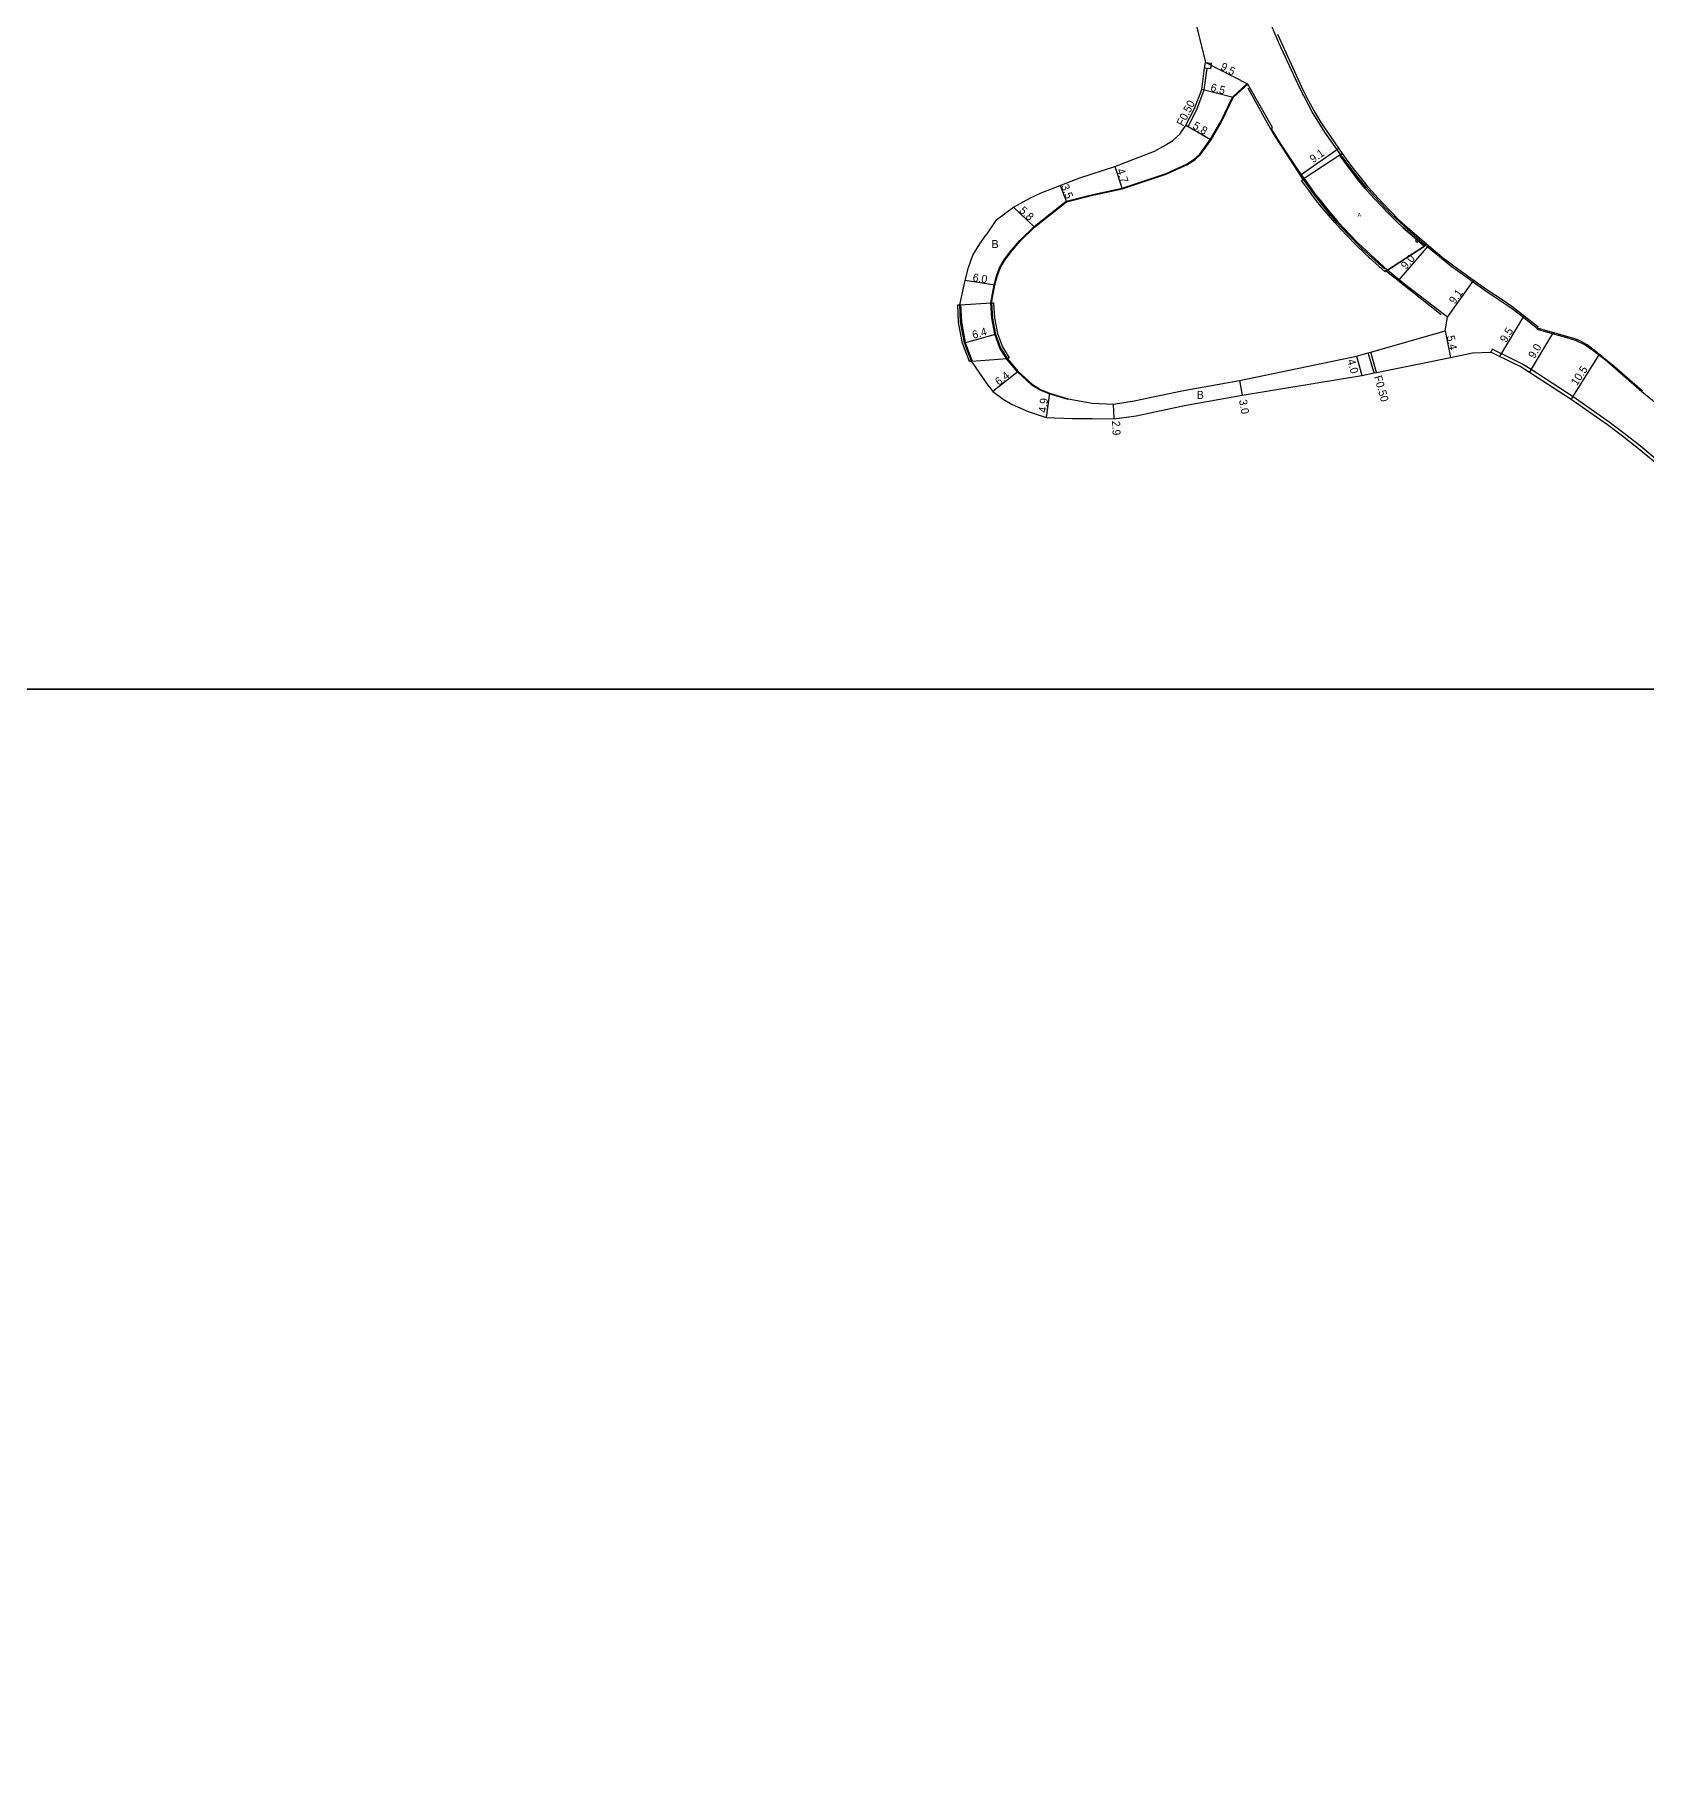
# Model space of a CAD drawing. Header units: metres. Extents: x -24000 to -20800, y -105000 to -102000.
# Drawn here: x -23639.2 to -23317.1, y -104017.7 to -103669.1 of the extents above; entities that cross this region are included whole.
import ezdxf

# ---------------------------------------------------------------- set-up
doc = ezdxf.new("R2010")
doc.units = ezdxf.units.M
doc.header["$LTSCALE"] = 2.5
for name, color, linetype in [('側溝・桝', 7, 'Continuous'), ('図郭', 7, 'Continuous'), ('幅員', 7, 'Continuous'), ('歩道・分離帯・安全施設', 7, 'Continuous'), ('舗装', 7, 'Continuous'), ('道路', 7, 'Continuous')]:
    doc.layers.add(name, color=color, linetype=linetype)
doc.styles.get("Standard").update_dxf_attribs({"font": ''})
doc.styles.add('YOKO_DECO', font='')
doc.styles.get('Standard').set_extended_font_data('@MS PGothic')
doc.styles.get('YOKO_DECO').set_extended_font_data('MS PGothic')

msp = doc.modelspace()

# ---------------------------------------------------------------- linework, layer by layer
at = {"layer": '側溝・桝'}
for points in [[(-23408.64, -103687.44), (-23406.91, -103684.04), (-23405.43, -103680.16), (-23404.85, -103675.86)], [(-23408.64, -103687.44), (-23409.08, -103687.18)], [(-23281.17, -103800), (-23281.78, -103798.99), (-23294.77, -103777.89), (-23297.56, -103773.83), (-23300.27, -103770.22), (-23302.15, -103767.76), (-23304.47, -103765.08), (-23308.02, -103761.19), (-23310.63, -103758.31), (-23312.68, -103756.28), (-23315.21, -103753.94), (-23318.24, -103751.4), (-23321.45, -103748.86), (-23324.45, -103746.59), (-23331.7, -103741.54), (-23340.05, -103736.09), (-23341.93, -103734.9), (-23343.52, -103734.15), (-23347.9, -103732), (-23348.16, -103732.58)], [(-23371.49, -103736.74), (-23372.63, -103732.71)], [(-23371, -103736.64), (-23372.15, -103732.57)]]:
    msp.add_lwpolyline(points, dxfattribs=at)
for points in [[(-23405.19, -103674.66), (-23404.05, -103674.81), (-23404.21, -103675.95), (-23404.85, -103675.86), (-23405.35, -103675.8)], [(-23362.96, -103710.06), (-23363.22, -103710.36), (-23362.86, -103710.67), (-23362.6, -103710.37)]]:
    msp.add_lwpolyline(points, close=True, dxfattribs=at)
at = {"layer": '図郭'}
for points in [[(-24000, -103200), (-23200, -103200), (-23200, -103800), (-24000, -103800)], [(-24000, -103800), (-23200, -103800), (-23200, -104400), (-24000, -104400)]]:
    msp.add_lwpolyline(points, close=True, dxfattribs=at)
at = {"layer": '幅員'}
for points in [[(-23396.74, -103678.99), (-23405.19, -103674.66)], [(-23399.62, -103681.68), (-23405.91, -103680.04)], [(-23409.08, -103687.18), (-23404.07, -103690.11)], [(-23386.03, -103697.05), (-23378.55, -103691.83)], [(-23423.28, -103695.48), (-23421.83, -103699.95)], [(-23434.23, -103699.27), (-23432.98, -103702.53)], [(-23443.55, -103703.63), (-23439.33, -103707.61)], [(-23366.48, -103718.1), (-23360.58, -103711.3)], [(-23447.27, -103719.18), (-23453.2, -103718.28)], [(-23356.83, -103725.6), (-23351.56, -103718.21)], [(-23357.29, -103728.35), (-23356.22, -103733.64)], [(-23346.36, -103733.46), (-23341.44, -103725.34)], [(-23453.34, -103730.71), (-23447.16, -103728.98)], [(-23340.39, -103736.63), (-23335.72, -103728.89)], [(-23374.97, -103733.37), (-23373.93, -103737.23)], [(-23332.06, -103742.07), (-23326.47, -103733.16)], [(-23442.65, -103736.45), (-23447.67, -103740.43)], [(-23398.39, -103738.23), (-23397.86, -103741.19)], [(-23436.39, -103740.77), (-23437, -103745.63)], [(-23423.45, -103745.9), (-23423.56, -103743)]]:
    msp.add_lwpolyline(points, dxfattribs=at)
at = {"layer": '歩道・分離帯・安全施設'}
for points in [[(-23377.96, -103693.36), (-23381.29, -103688.58), (-23383.83, -103684.53), (-23386.34, -103679.8), (-23390.49, -103670.77), (-23393.28, -103664.25)], [(-23448.08, -103722.72), (-23447.41, -103719.15), (-23446.97, -103717.4), (-23446.35, -103715.72), (-23445.41, -103714.11), (-23444.31, -103712.61), (-23444.28, -103712.57), (-23442.32, -103710.27), (-23442.26, -103710.21), (-23439.43, -103707.5), (-23433.04, -103702.39), (-23427.71, -103701.07), (-23421.87, -103699.81), (-23413.07, -103696.86), (-23408.97, -103695.02), (-23407.43, -103693.99), (-23406.29, -103692.99), (-23404.19, -103690.03), (-23402.14, -103686.45), (-23399.75, -103681.58), (-23396.84, -103678.88)], [(-23396.71, -103679.75), (-23393.44, -103685.7), (-23392.21, -103687.93), (-23391.26, -103689.52), (-23385.76, -103697.92), (-23385.64, -103698.13)], [(-23361.25, -103711.16), (-23364.69, -103708.15), (-23368.04, -103705.03), (-23371.28, -103701.62), (-23373.09, -103699.57), (-23375.64, -103696.42), (-23377.85, -103693.46)], [(-23369.37, -103715.96), (-23373.84, -103711.93), (-23376.74, -103709), (-23378.88, -103706.75), (-23380.74, -103704.52), (-23383.19, -103701.4), (-23385.6, -103698.08)], [(-23338.86, -103727.86), (-23342.14, -103725.23), (-23343.9, -103723.93), (-23348.86, -103720.62), (-23356.16, -103715.4), (-23361.03, -103711.38)], [(-23369.36, -103716.12), (-23358.06, -103725.06)], [(-23454.17, -103723.09), (-23453.98, -103726.57), (-23453.2, -103730.67), (-23451.81, -103734.4)], [(-23444.92, -103733.99), (-23446.27, -103731.78), (-23447.3, -103729.02), (-23447.91, -103725.82), (-23448.08, -103722.75)], [(-23317.81, -103740.39), (-23323.41, -103735.5), (-23327.45, -103732.19), (-23328.91, -103731.14), (-23330.31, -103730.34), (-23331.54, -103729.86), (-23338.63, -103727.85)], [(-23432.66, -103742.07), (-23436.45, -103740.91), (-23438.2, -103740.18), (-23439.88, -103739.17), (-23442.76, -103736.56), (-23444.91, -103734.01)]]:
    msp.add_lwpolyline(points, dxfattribs=at)
at = {"layer": '舗装'}
for points in [[(-23378.34, -103693.22), (-23385.47, -103697.88)], [(-23361.4, -103711.4), (-23368.8, -103716.17)]]:
    msp.add_lwpolyline(points, dxfattribs=at)
at = {"layer": '道路'}
for points in [[(-23407.88, -103663.64), (-23405.19, -103674.66)], [(-23390.78, -103668.99), (-23385.75, -103680.14), (-23384.6, -103682.33), (-23383.22, -103684.86), (-23382.15, -103686.69), (-23377.83, -103692.87), (-23378.34, -103693.22), (-23377.22, -103694.82), (-23376.14, -103696.21), (-23374.77, -103698), (-23373.23, -103699.84), (-23372.23, -103700.97), (-23371.23, -103702.09), (-23370.1, -103703.29), (-23368.54, -103704.91), (-23366.93, -103706.55), (-23365.73, -103707.69), (-23361.4, -103711.4), (-23361, -103710.93)], [(-23446.89, -103706.09), (-23443.55, -103703.63), (-23440.28, -103701.79), (-23438.05, -103700.73), (-23434.23, -103699.27), (-23430.27, -103697.75), (-23423.28, -103695.48), (-23415.36, -103692.42), (-23413.09, -103691.17), (-23411.74, -103690.25), (-23410.34, -103689), (-23410.02, -103688.63), (-23409.26, -103687.5), (-23409.08, -103687.18), (-23407.37, -103683.84), (-23405.91, -103680.04), (-23405.35, -103675.8), (-23405.19, -103674.66)], [(-23447.93, -103722.74), (-23447.27, -103719.18), (-23446.82, -103717.45), (-23446.21, -103715.78), (-23445.28, -103714.2), (-23444.19, -103712.7), (-23444.16, -103712.66), (-23442.2, -103710.37), (-23442.15, -103710.32), (-23439.33, -103707.61), (-23432.98, -103702.53), (-23427.67, -103701.21), (-23421.83, -103699.95), (-23413.02, -103697), (-23408.9, -103695.16), (-23407.34, -103694.11), (-23406.18, -103693.09), (-23404.07, -103690.11), (-23402.01, -103686.52), (-23399.62, -103681.68), (-23396.74, -103678.99)], [(-23356.83, -103725.6), (-23365.38, -103718.97), (-23367.16, -103717.57), (-23368.8, -103716.17), (-23372.97, -103712.35), (-23374.72, -103710.7), (-23376.38, -103709.02), (-23377.74, -103707.57), (-23378.94, -103706.26), (-23380.02, -103704.99), (-23380.98, -103703.83), (-23382.27, -103702.22), (-23383.09, -103701.22), (-23383.91, -103700.08), (-23385.47, -103697.88), (-23386.99, -103695.66), (-23389.9, -103691.24), (-23392.08, -103687.87), (-23391.76, -103687.66), (-23396.74, -103678.99)], [(-23451.66, -103713.21), (-23450.3, -103710.9), (-23449.01, -103709.13), (-23448.85, -103708.91), (-23446.89, -103706.09)], [(-23361, -103710.93), (-23357.89, -103713.63), (-23355.27, -103715.53), (-23352.59, -103717.48), (-23348.93, -103720.09), (-23345.66, -103722.21), (-23343.91, -103723.38), (-23338.71, -103727.49), (-23338.96, -103727.97), (-23332.52, -103729.79), (-23331.05, -103730.27), (-23329.28, -103731.15), (-23327.72, -103732.17), (-23325.3, -103734.09), (-23317.95, -103740.47), (-23315.83, -103742.22), (-23312.36, -103745.2), (-23312.14, -103745.39)], [(-23454.32, -103723.1), (-23453.2, -103718.28), (-23452.56, -103715.66), (-23451.66, -103713.21)], [(-23451.95, -103734.45), (-23453.34, -103730.71), (-23454.13, -103726.59), (-23454.32, -103723.1)], [(-23444.79, -103733.91), (-23446.14, -103731.71), (-23447.16, -103728.98), (-23447.76, -103725.8), (-23447.93, -103722.74)], [(-23432.62, -103741.93), (-23427.84, -103742.76), (-23423.56, -103743), (-23419.42, -103742.32), (-23409.91, -103740.3), (-23398.39, -103738.23), (-23374.97, -103733.37), (-23372.63, -103732.71), (-23372.15, -103732.57), (-23357.29, -103728.35), (-23356.83, -103725.6)], [(-23451.95, -103734.45), (-23448.86, -103738.91), (-23447.67, -103740.43), (-23445.63, -103742.02), (-23443.82, -103743.08), (-23440.63, -103744.44), (-23437, -103745.63), (-23431.74, -103745.84), (-23427.81, -103745.89)], [(-23444.79, -103733.91), (-23442.65, -103736.45), (-23439.79, -103739.05), (-23438.13, -103740.04), (-23436.39, -103740.77), (-23432.62, -103741.93)], [(-23427.81, -103745.89), (-23423.45, -103745.9), (-23419.05, -103745.3), (-23409.35, -103743.25), (-23397.86, -103741.19), (-23373.93, -103737.23), (-23371.49, -103736.74), (-23371, -103736.64), (-23356.22, -103733.64), (-23351.77, -103732.72), (-23348.16, -103732.58)], [(-23281.91, -103800), (-23282.32, -103799.33), (-23295.3, -103778.23), (-23298.08, -103774.2), (-23300.78, -103770.6), (-23302.64, -103768.16), (-23304.94, -103765.5), (-23308.49, -103761.62), (-23311.09, -103758.75), (-23313.12, -103756.74), (-23315.63, -103754.41), (-23318.64, -103751.9), (-23321.84, -103749.36), (-23324.83, -103747.1), (-23332.06, -103742.07), (-23340.39, -103736.63), (-23342.24, -103735.46), (-23343.79, -103734.72), (-23348.16, -103732.58)]]:
    msp.add_lwpolyline(points, dxfattribs=at)
for points in [[(-23368.8, -103716.17), (-23361.4, -103711.4), (-23365.73, -103707.69), (-23366.93, -103706.55), (-23368.54, -103704.91), (-23370.1, -103703.29), (-23371.23, -103702.09), (-23372.23, -103700.97), (-23373.23, -103699.84), (-23374.77, -103698), (-23376.14, -103696.21), (-23377.22, -103694.82), (-23378.34, -103693.22), (-23385.47, -103697.88), (-23383.91, -103700.08), (-23383.09, -103701.22), (-23382.27, -103702.22), (-23380.98, -103703.83), (-23380.02, -103704.99), (-23378.94, -103706.26), (-23377.74, -103707.57), (-23376.38, -103709.02), (-23374.72, -103710.7), (-23372.97, -103712.35)], [(-23361.4, -103711.4), (-23365.73, -103707.69), (-23366.93, -103706.55), (-23368.54, -103704.91), (-23370.1, -103703.29), (-23371.23, -103702.09), (-23372.23, -103700.97), (-23373.23, -103699.84), (-23374.77, -103698), (-23376.14, -103696.21), (-23377.22, -103694.82), (-23378.34, -103693.22), (-23377.83, -103692.87), (-23376.73, -103694.45), (-23375.65, -103695.84), (-23374.29, -103697.61), (-23372.77, -103699.44), (-23371.77, -103700.56), (-23370.78, -103701.67), (-23369.66, -103702.86), (-23368.1, -103704.48), (-23366.5, -103706.11), (-23365.32, -103707.23), (-23361, -103710.93)], [(-23385.98, -103698.25), (-23385.47, -103697.88), (-23383.91, -103700.08), (-23383.09, -103701.22), (-23382.27, -103702.22), (-23380.98, -103703.83), (-23380.02, -103704.99), (-23378.94, -103706.26), (-23377.74, -103707.57), (-23376.38, -103709.02), (-23374.72, -103710.7), (-23372.97, -103712.35), (-23368.8, -103716.17), (-23369.24, -103716.53), (-23371.73, -103714.35), (-23373.38, -103712.78), (-23375.12, -103711.11), (-23376.81, -103709.43), (-23378.21, -103707.94), (-23379.35, -103706.7), (-23380.58, -103705.21), (-23381.5, -103704.11), (-23382.73, -103702.65), (-23383.57, -103701.56), (-23384.41, -103700.41)], [(-23451.95, -103734.45), (-23452.36, -103734.48), (-23453.73, -103730.81), (-23454.53, -103726.63), (-23454.72, -103723.12), (-23454.32, -103723.1), (-23454.13, -103726.59), (-23453.34, -103730.71)], [(-23451.95, -103734.45), (-23453.34, -103730.71), (-23454.13, -103726.59), (-23454.32, -103723.1), (-23447.93, -103722.74), (-23447.76, -103725.8), (-23447.16, -103728.98), (-23446.14, -103731.71), (-23444.79, -103733.91)], [(-23444.79, -103733.91), (-23446.14, -103731.71), (-23447.16, -103728.98), (-23447.76, -103725.8), (-23447.93, -103722.74), (-23447.53, -103722.72), (-23447.36, -103725.76), (-23446.77, -103728.87), (-23445.78, -103731.54), (-23444.45, -103733.7)]]:
    msp.add_lwpolyline(points, close=True, dxfattribs=at)

# ---------------------------------------------------------------- texts
at = {"layer": '側溝・桝'}
for rotation, p in [(62.9574, (-23409.65, -103687.53)), (285.8538, (-23371.51, -103737.51))]:
    msp.add_text('F0.50', height=1.6, rotation=rotation, dxfattribs=at).set_placement(p)
at = {"layer": '幅員'}
for s, rotation, p in [('9.5', 332.8771, (-23402.34, -103676)), ('6.5', 345.3863, (-23404.29, -103680.35)), ('5.8', 329.7083, (-23407.9, -103687.75)), ('9.1', 35, (-23383.64, -103694.82)), ('4.7', 287.9249, (-23422.95, -103696.16)), ('3.5', 291.0596, (-23434.09, -103699.37)), ('5.8', 316.69, (-23442.54, -103704.45)), ('9.0', 49, (-23365.09, -103716.15)), ('6.0', 351.3263, (-23451.8, -103718.39)), ('9.1', 54, (-23355.36, -103723.11)), ('6.4', 15.6068, (-23451.57, -103729.95)), ('9.5', 59, (-23345.08, -103730.8)), ('5.4', 281.3612, (-23356.97, -103729.41)), ('9.0', 59, (-23339.42, -103734.02)), ('4.0', 285.0875, (-23376.84, -103734.22)), ('10.5', 56, (-23330.94, -103739.41)), ('6.4', 38.4017, (-23446.47, -103739.36)), ('4.9', 82.9508, (-23436.99, -103744.78)), ('3.0', 280.1819, (-23398.49, -103742.21)), ('2.9', 272.2585, (-23423.86, -103746.35))]:
    msp.add_text(s, height=1.6, rotation=rotation, dxfattribs=at).set_placement(p)
at = {"layer": '舗装', "style": 'YOKO_DECO'}
msp.add_text('A', height=0.75, dxfattribs=at).set_placement((-23374.78, -103705.53, 213.1))
at = {"layer": '舗装'}
for p in [(-23447.94, -103711.77), (-23406.91, -103741.93)]:
    msp.add_text('B', height=1.6, dxfattribs=at).set_placement(p)

doc.saveas('drawing.dxf')
